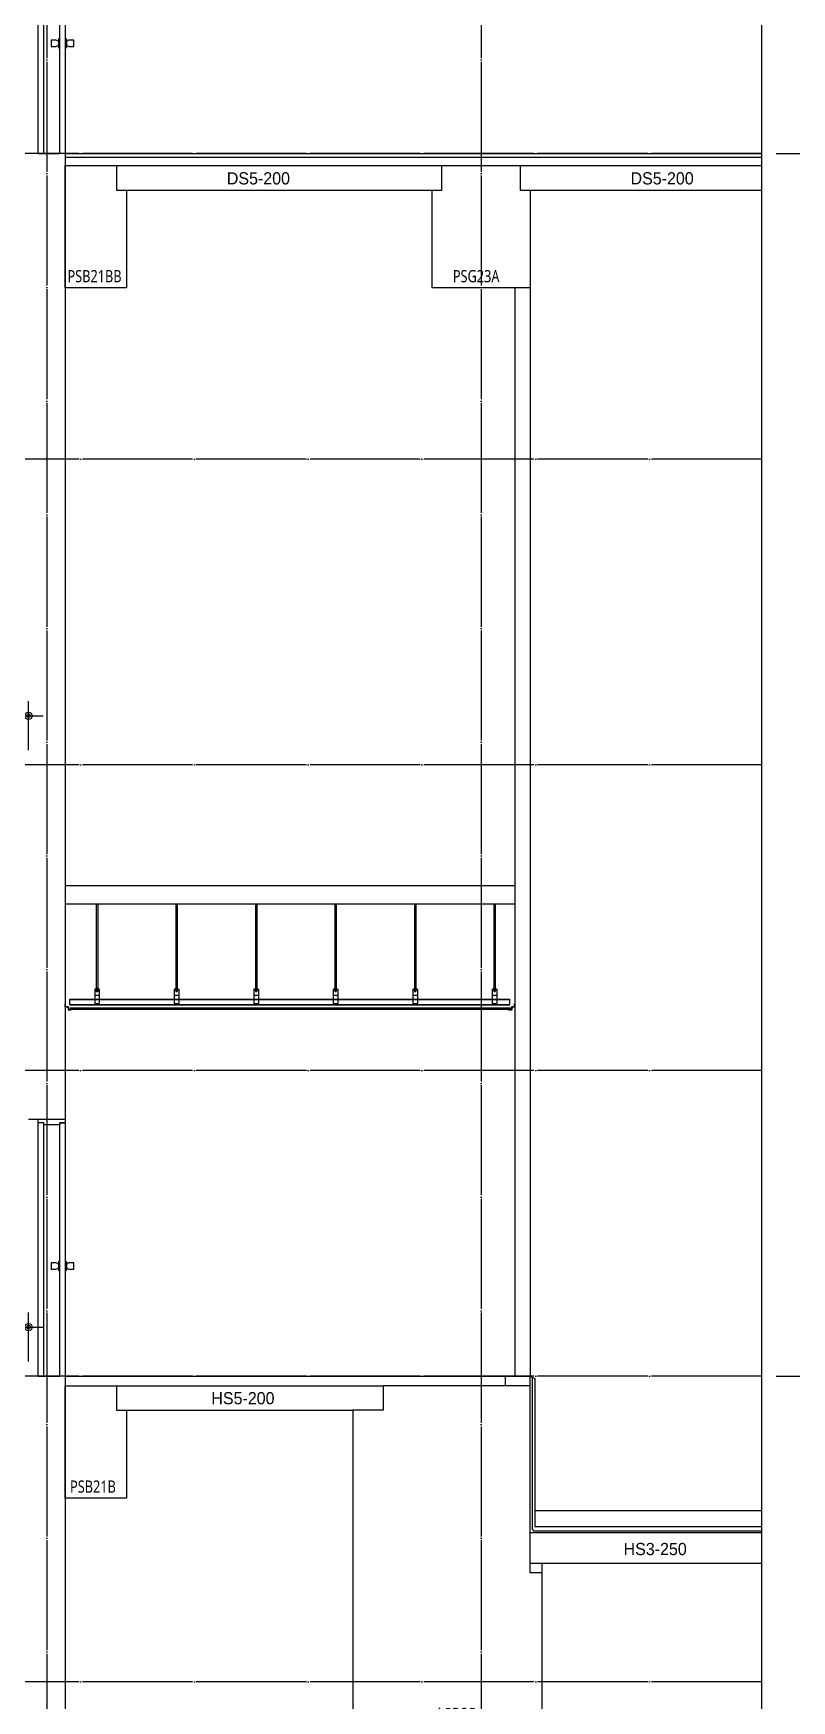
# Model space of a CAD drawing. Header units: millimetres. Extents: x 11948722 to 13111668, y -10771712 to -10232988.
# Drawn here: x 12384145 to 12390343, y -10548603 to -10534966 of the extents above; entities that cross this region are included whole.
import ezdxf
from ezdxf.enums import TextEntityAlignment as Align

# ---------------------------------------------------------------- set-up
doc = ezdxf.new("R2010")
doc.units = ezdxf.units.MM
doc.header["$LTSCALE"] = 150
doc.header["$MEASUREMENT"] = 0
for name, pattern in [('CEN', [6.2, 6, -0.1, 0, -0.1]), ('HIDDEN', [2, 1, -1]), ('Xref-계단단면도$0$HIDDEN', [0.375, 0.25, -0.125])]:
    doc.linetypes.add(name, pattern=pattern)
doc.layers.get('0').update_dxf_attribs({"linetype": 'CONTINUOUS'})
doc.layers.get('Defpoints').update_dxf_attribs({"color": 117, "linetype": 'CONTINUOUS'})
for name, color, linetype in [('A-DOOR', 4, 'CONTINUOUS'), ('A-FIN-5', 8, 'CONTINUOUS'), ('A-중심선', 10, 'CEN'), ('CON-C', 2, 'CONTINUOUS'), ('ELE-06', 6, 'CONTINUOUS'), ('ELE-8', 8, 'CONTINUOUS'), ('PIR판넬', 4, 'CONTINUOUS'), ('Xref-계단단면도$0$3 dim0', 7, 'CONTINUOUS'), ('Xref-계단단면도$0$4', 4, 'CONTINUOUS'), ('Xref-계단단면도$0$8', 8, 'CONTINUOUS'), ('Xref-계단단면도$0$A-CEIL', 6, 'CONTINUOUS'), ('Xref-계단단면도$0$ELE-3', 6, 'CONTINUOUS'), ('Xref-계단단면도$0$FIN', 5, 'CONTINUOUS')]:
    doc.layers.add(name, color=color, linetype=linetype)
doc.styles.get("Standard").update_dxf_attribs({"font": 'NanumGothic.ttf'})
doc.styles.add('Xref-계단단면도$0$나눔고딕 Se', font='')
doc.styles.add('Xref-계단단면도$0$돋움', font='')
doc.styles.get('Xref-계단단면도$0$나눔고딕 Se').set_extended_font_data('Dotum')
doc.styles.get('Xref-계단단면도$0$돋움').set_extended_font_data('Dotum')
doc.dimstyles.new('Xref-계단단면도$0$A1-100', dxfattribs={"dimtxt": 3, "dimasz": 1, "dimexe": 2, "dimexo": 2, "dimgap": 1, "dimtad": 1, "dimdec": 0, "dimzin": 12, "dimdsep": 46, "dimlunit": 6, "dimtxsty": 'Xref-계단단면도$0$나눔고딕 Se', "dimblk1": 'Xref-계단단면도$0$DIMDOT', "dimblk2": 'Xref-계단단면도$0$DIMDOT', "dimsah": 1, "dimcen": -1, "dimdle": 2, "dimclrd": 256, "dimclre": 256, "dimclrt": 3, "dimadec": 0, "dimazin": 0, "dimtfac": 1, "dimtdec": 0, "dimtix": 1, "dimtmove": 2, "dimatfit": 3, "dimldrblk": 'Xref-계단단면도$0$DIMDOT', "dimfxl": 1, "dimtvp": 1, "dimtolj": 1, "dimtzin": 12, "dimlwd": -1, "dimlwe": -1, "dimarcsym": 0})

# ---------------------------------------------------------------- blocks, each defined once
blk = doc.blocks.new('Xref-계단단면도$0$DIMDOT')
at = {"color": 0}
blk.add_line((-2, 0), (2, 0), dxfattribs=at)
for radius in [0.5, 0.25]:
    blk.add_circle((0, 0), radius, dxfattribs=at)
blk = doc.blocks.new('*D143')
at = {"layer": 'Defpoints', "color": 0, "ltscale": 1200}
for p in [(12390096, -10531448), (12393696, -10531448), (12390096, -10565948)]:
    blk.add_point(p, dxfattribs=at)
at = {"layer": 'Xref-계단단면도$0$3 dim0'}
for p, q in [((12390216, -10531448), (12393816, -10531448)), ((12393696, -10565888), (12393696, -10531508)), ((12390216, -10565948), (12393816, -10565948))]:
    blk.add_line(p, q, dxfattribs=at)
at = {"layer": 'Xref-계단단면도$0$3 dim0', "ltscale": 1200, "xscale": 60, "yscale": 60, "zscale": 60}
for p, rotation in [((12393696, -10531448), 90), ((12393696, -10565948), 270)]:
    blk.add_blockref('Xref-계단단면도$0$DIMDOT', p, dxfattribs=dict(at, rotation=rotation))
at = {"layer": 'Xref-계단단면도$0$3 dim0', "color": 3, "ltscale": 1200, "insert": (12393511, -10548698), "char_height": 210, "attachment_point": 5, "rotation": 90, "style": 'Xref-계단단면도$0$나눔고딕 Se'}
blk.add_mtext('\\A1;34,500', dxfattribs=at)
blk = doc.blocks.new('*D144')
at = {"layer": 'Defpoints', "color": 0, "ltscale": 1200}
for p in [(12390096, -10531798), (12390096, -10535948), (12393096, -10535948)]:
    blk.add_point(p, dxfattribs=at)
at = {"layer": 'Xref-계단단면도$0$3 dim0'}
for p, q in [((12390216, -10531798), (12393216, -10531798)), ((12393096, -10531858), (12393096, -10535888)), ((12390216, -10535948), (12393216, -10535948))]:
    blk.add_line(p, q, dxfattribs=at)
at = {"layer": 'Xref-계단단면도$0$3 dim0', "ltscale": 1200, "xscale": 60, "yscale": 60, "zscale": 60}
for p, rotation in [((12393096, -10531798), 90), ((12393096, -10535948), 270)]:
    blk.add_blockref('Xref-계단단면도$0$DIMDOT', p, dxfattribs=dict(at, rotation=rotation))
at = {"layer": 'Xref-계단단면도$0$3 dim0', "color": 3, "ltscale": 1200, "insert": (12392911, -10533873), "char_height": 210, "attachment_point": 5, "rotation": 90, "style": 'Xref-계단단면도$0$나눔고딕 Se'}
blk.add_mtext('\\A1;4,150', dxfattribs=at)
blk = doc.blocks.new('*D145')
at = {"layer": 'Defpoints', "color": 0, "ltscale": 1200}
for p in [(12390096, -10535948), (12393096, -10535948), (12390096, -10545948)]:
    blk.add_point(p, dxfattribs=at)
at = {"layer": 'Xref-계단단면도$0$3 dim0'}
for p, q in [((12390216, -10535948), (12393216, -10535948)), ((12393096, -10545888), (12393096, -10536008)), ((12390216, -10545948), (12393216, -10545948))]:
    blk.add_line(p, q, dxfattribs=at)
at = {"layer": 'Xref-계단단면도$0$3 dim0', "ltscale": 1200, "xscale": 60, "yscale": 60, "zscale": 60}
for p, rotation in [((12393096, -10535948), 90), ((12393096, -10545948), 270)]:
    blk.add_blockref('Xref-계단단면도$0$DIMDOT', p, dxfattribs=dict(at, rotation=rotation))
at = {"layer": 'Xref-계단단면도$0$3 dim0', "color": 3, "ltscale": 1200, "insert": (12392911, -10540948), "char_height": 210, "attachment_point": 5, "rotation": 90, "style": 'Xref-계단단면도$0$나눔고딕 Se'}
blk.add_mtext('\\A1;10,000', dxfattribs=at)
blk = doc.blocks.new('*D146')
at = {"layer": 'Defpoints', "color": 0, "ltscale": 1200}
for p in [(12390096, -10545948), (12390096, -10555948), (12393096, -10555948)]:
    blk.add_point(p, dxfattribs=at)
at = {"layer": 'Xref-계단단면도$0$3 dim0'}
for p, q in [((12390216, -10545948), (12393216, -10545948)), ((12393096, -10546008), (12393096, -10555888)), ((12390216, -10555948), (12393216, -10555948))]:
    blk.add_line(p, q, dxfattribs=at)
at = {"layer": 'Xref-계단단면도$0$3 dim0', "ltscale": 1200, "xscale": 60, "yscale": 60, "zscale": 60}
for p, rotation in [((12393096, -10545948), 90), ((12393096, -10555948), 270)]:
    blk.add_blockref('Xref-계단단면도$0$DIMDOT', p, dxfattribs=dict(at, rotation=rotation))
at = {"layer": 'Xref-계단단면도$0$3 dim0', "color": 3, "ltscale": 1200, "insert": (12392911, -10550948), "char_height": 210, "attachment_point": 5, "rotation": 90, "style": 'Xref-계단단면도$0$나눔고딕 Se'}
blk.add_mtext('\\A1;10,000', dxfattribs=at)
blk = doc.blocks.new('*U136')
at = {"layer": 'A-DOOR'}
for p, q in [((-200, 0), (-200, 2070)), ((-155, 0), (-155, 2055)), ((-200, 0), (-25, 0))]:
    blk.add_line(p, q, dxfattribs=at)
for points in [[(10, 2100), (20, 2100), (20, 2070), (-25, 2070), (-25, 2055), (-155, 2055), (-155, 2070), (-200, 2070), (-200, 2100), (-190, 2100)], [(-35, 915), (-55, 925), (-95, 925), (-95, 875), (-55, 875), (-35, 885)], [(-25, 945), (-35, 935), (-35, 865), (-25, 855)], [(20, 945), (30, 935), (30, 865), (20, 855)], [(30, 885), (50, 875), (90, 875), (90, 925), (50, 925), (30, 915)]]:
    blk.add_lwpolyline(points, dxfattribs=at)
blk.add_lwpolyline([(20, 0), (-25, 0), (-25, 2070), (20, 2070)], close=True, dxfattribs=at)
blk = doc.blocks.new('*D180')
at = {"layer": 'Defpoints', "color": 0, "lineweight": -3, "ltscale": 1200}
for p in [(12384105, -10540548), (12382165, -10540948), (12384105, -10540948)]:
    blk.add_point(p, dxfattribs=at)
at = {"layer": 'Xref-계단단면도$0$3 dim0'}
for p, q in [((12382165, -10540828), (12382165, -10540428)), ((12384105, -10540828), (12384105, -10540428)), ((12382225, -10540548), (12384045, -10540548))]:
    blk.add_line(p, q, dxfattribs=at)
at = {"layer": 'Xref-계단단면도$0$3 dim0', "ltscale": 1200, "xscale": 60, "yscale": 60, "zscale": 60, "rotation": 180}
blk.add_blockref('Xref-계단단면도$0$DIMDOT', (12382165, -10540548), dxfattribs=at)
at = {"layer": 'Xref-계단단면도$0$3 dim0', "ltscale": 1200, "xscale": 60, "yscale": 60, "zscale": 60}
blk.add_blockref('Xref-계단단면도$0$DIMDOT', (12384105, -10540548), dxfattribs=at)
at = {"layer": 'Xref-계단단면도$0$3 dim0', "color": 3, "ltscale": 1200, "insert": (12383135, -10540363), "char_height": 210, "attachment_point": 5, "style": 'Xref-계단단면도$0$나눔고딕 Se'}
blk.add_mtext('\\A1;1,940', dxfattribs=at)
blk = doc.blocks.new('*D171')
at = {"layer": 'Defpoints', "color": 0, "lineweight": -3, "ltscale": 1200}
for p in [(12384105, -10545548), (12382165, -10545948), (12384105, -10545948)]:
    blk.add_point(p, dxfattribs=at)
at = {"layer": 'Xref-계단단면도$0$3 dim0'}
for p, q in [((12382165, -10545828), (12382165, -10545428)), ((12384105, -10545828), (12384105, -10545428)), ((12382225, -10545548), (12384045, -10545548))]:
    blk.add_line(p, q, dxfattribs=at)
at = {"layer": 'Xref-계단단면도$0$3 dim0', "ltscale": 1200, "xscale": 60, "yscale": 60, "zscale": 60, "rotation": 180}
blk.add_blockref('Xref-계단단면도$0$DIMDOT', (12382165, -10545548), dxfattribs=at)
at = {"layer": 'Xref-계단단면도$0$3 dim0', "ltscale": 1200, "xscale": 60, "yscale": 60, "zscale": 60}
blk.add_blockref('Xref-계단단면도$0$DIMDOT', (12384105, -10545548), dxfattribs=at)
at = {"layer": 'Xref-계단단면도$0$3 dim0', "color": 3, "ltscale": 1200, "insert": (12383135, -10545363), "char_height": 210, "attachment_point": 5, "style": 'Xref-계단단면도$0$나눔고딕 Se'}
blk.add_mtext('\\A1;1,940', dxfattribs=at)
blk = doc.blocks.new('PSB21BB')
at = {"layer": 'CON-C', "ltscale": 1200, "flags": 128}
blk.add_lwpolyline([(-250, 0), (-250, 1000), (170, 1000), (170, 800), (250, 800), (250, 0)], close=True, dxfattribs=at)
at = {"layer": 'Defpoints', "color": 1, "width": 0.8}
blk.add_text('PSB21BB', height=99.8, dxfattribs=at).set_placement((-231, 96), align=Align.MIDDLE_LEFT)
blk = doc.blocks.new('PSG23A')
at = {"layer": 'CON-C', "ltscale": 1200, "flags": 128}
blk.add_lwpolyline([(-400, 0), (-400, 800), (-320, 800), (-320, 1000), (320, 1000), (320, 800), (400, 800), (400, 0)], close=True, dxfattribs=at)
at = {"layer": 'Defpoints', "color": 1, "width": 0.8}
blk.add_text('PSG23A', height=99.8, dxfattribs=at).set_placement((-231, 96), align=Align.MIDDLE_LEFT)
blk = doc.blocks.new('PSB21B')
at = {"layer": 'CON-C', "ltscale": 1200, "flags": 128}
blk.add_lwpolyline([(-250, 0), (-250, 920), (-250, 920), (-250, 920), (170, 920), (170, 720), (250, 720), (250, 0)], close=True, dxfattribs=at)
at = {"layer": 'Defpoints', "color": 1, "width": 0.8}
blk.add_text('PSB21B', height=99.8, dxfattribs=at).set_placement((-210, 96), align=Align.MIDDLE_LEFT)
blk = doc.blocks.new('PSG54p')
at = {"layer": 'CON-C', "ltscale": 1200, "flags": 128}
blk.add_lwpolyline([(-775, 1250), (-675, 1250), (-675, 2780), (525, 2780), (525, 2580), (775, 2580), (775, 0), (-775, 0)], close=True, dxfattribs=at)
at = {"layer": 'Defpoints', "color": 1, "width": 0.8}
blk.add_text('PSG54p', height=99.8, dxfattribs=at).set_placement((-231, 96), align=Align.MIDDLE_LEFT)

msp = doc.modelspace()

# ---------------------------------------------------------------- linework, layer by layer
at = {"layer": 'A-FIN-5', "linetype": 'HIDDEN'}
msp.add_line((12388224.7, -10547203.7), (12388234.1, -10547213.2), dxfattribs=at)
at = {"layer": 'A-중심선'}
for p, q in [((12384254.7, -10530548.2), (12384254.7, -10579629.2)), ((12387804.7, -10530548.2), (12387804.7, -10579629.2)), ((12390096.5, -10535948.2), (12372470.5, -10535948.2)), ((12390096.5, -10538448.2), (12372470.5, -10538448.2)), ((12390096.5, -10540948.2), (12372470.5, -10540948.2)), ((12390096.5, -10543448.2), (12372470.5, -10543448.2)), ((12390096.5, -10545948.2), (12372470.5, -10545948.2)), ((12390096.5, -10548448.2), (12372470.5, -10548448.2))]:
    msp.add_line(p, q, dxfattribs=at)
at = {"layer": 'CON-C', "ltscale": 1200}
for p, q in [((12384404.7, -10535948.2), (12384104.7, -10535948.2)), ((12384404.7, -10535948.2), (12384404.7, -10543848.2)), ((12384824.7, -10536048.2), (12387484.7, -10536048.2)), ((12388124.7, -10536048.2), (12390096.5, -10536048.2)), ((12384904.7, -10536248.2), (12387404.7, -10536248.2)), ((12388204.7, -10536248.2), (12390096.5, -10536248.2)), ((12384104.7, -10543848.2), (12384404.7, -10543848.2)), ((12384404.7, -10545948.2), (12384104.7, -10545948.2)), ((12384404.7, -10545948.2), (12384404.7, -10553848.2)), ((12388004.7, -10546028.2), (12388004.7, -10545948.2)), ((12388004.7, -10545948.2), (12388204.7, -10545948.2)), ((12388204.7, -10546028.2), (12388204.7, -10545948.2)), ((12384824.7, -10546028.2), (12387004.7, -10546028.2)), ((12384904.7, -10546228.2), (12386754.7, -10546228.2)), ((12388204.7, -10547228.2), (12390096.5, -10547228.2)), ((12388204.7, -10547478.2), (12390096.5, -10547478.2)), ((12388304.7, -10547558.2), (12388304.7, -10547478.2))]:
    msp.add_line(p, q, dxfattribs=at)
at = {"layer": 'Defpoints', "ltscale": 1200}
msp.add_lwpolyline([(12372470.5, -10530548.2), (12390096.5, -10530548.2), (12390096.5, -10579629.2), (12372470.5, -10579629.2)], close=True, dxfattribs=at)
at = {"layer": 'ELE-06', "ltscale": 1200}
for p, q in [((12388204.7, -10545948.2), (12388244.7, -10545968.2)), ((12388244.7, -10545968.2), (12388244.7, -10547048.2)), ((12388244.7, -10547048.2), (12390096.5, -10547048.2))]:
    msp.add_line(p, q, dxfattribs=at)
at = {"layer": 'ELE-8', "ltscale": 0.5}
for p, q in [((12388224.7, -10547203.7), (12388224.7, -10545958.2)), ((12388234.1, -10547213.2), (12390096.5, -10547213.2))]:
    msp.add_line(p, q, dxfattribs=at)
at = {"layer": 'ELE-8', "ltscale": 1000}
for p, q in [((12388244.7, -10547048.2), (12388244.7, -10547178.2)), ((12388244.7, -10547178.2), (12390096.5, -10547178.2))]:
    msp.add_line(p, q, dxfattribs=at)
at = {"layer": 'PIR판넬'}
for p, q in [((12388079.7, -10537048.2), (12388079.7, -10545948.2)), ((12388204.7, -10537048.2), (12388204.7, -10545948.2))]:
    msp.add_line(p, q, dxfattribs=at)
at = {"layer": 'Xref-계단단면도$0$4', "ltscale": 0.1}
for points in [[(12384454.7, -10542954.2), (12384454.7, -10542948.2), (12384453.7, -10542948.2), (12384453.7, -10542953.2), (12384430.7, -10542953.2), (12384430.7, -10542928.2), (12384405.7, -10542928.2), (12384405.7, -10542904.2), (12384404.7, -10542904.2), (12384404.7, -10542929.2), (12384429.7, -10542929.2), (12384429.7, -10542954.2), (12384454.7, -10542954.2)], [(12388029.7, -10542954.2), (12388029.7, -10542948.2), (12388030.7, -10542948.2), (12388030.7, -10542953.2), (12388053.7, -10542953.2), (12388053.7, -10542928.2), (12388078.7, -10542928.2), (12388078.7, -10542904.2), (12388079.7, -10542904.2), (12388079.7, -10542929.2), (12388054.7, -10542929.2), (12388054.7, -10542954.2), (12388029.7, -10542954.2)]]:
    msp.add_lwpolyline(points, dxfattribs=at)
at = {"layer": 'Xref-계단단면도$0$8'}
for p, q in [((12384659.2, -10542085.7), (12384659.2, -10542779.4)), ((12384670.5, -10542085.7), (12384670.5, -10542779.4)), ((12385309.2, -10542085.7), (12385309.2, -10542779.4)), ((12385320.5, -10542085.7), (12385320.5, -10542779.4)), ((12385959.2, -10542085.7), (12385959.2, -10542779.4)), ((12385970.5, -10542085.7), (12385970.5, -10542779.4)), ((12386609.2, -10542085.7), (12386609.2, -10542779.4)), ((12386620.5, -10542085.7), (12386620.5, -10542779.4)), ((12387259.2, -10542085.7), (12387259.2, -10542779.4)), ((12387270.5, -10542085.7), (12387270.5, -10542779.4)), ((12387909.2, -10542085.7), (12387909.2, -10542779.4)), ((12387920.5, -10542085.7), (12387920.5, -10542779.4)), ((12384646.1, -10542783.2), (12384646.1, -10542901.9)), ((12384646.1, -10542783.2), (12384683.6, -10542783.2)), ((12384646.1, -10542786.9), (12384683.6, -10542786.9)), ((12384653.6, -10542779.4), (12384676.1, -10542779.4)), ((12384653.6, -10542779.4), (12384653.6, -10542783.2)), ((12384653.6, -10542786.9), (12384653.6, -10542790.7)), ((12384653.6, -10542790.7), (12384676.1, -10542790.7)), ((12384657.3, -10542779.4), (12384657.3, -10542783.2)), ((12384657.3, -10542786.9), (12384657.3, -10542790.7)), ((12384659.2, -10542774.4), (12384670.5, -10542774.4)), ((12384659.2, -10542776.9), (12384670.5, -10542776.9)), ((12384659.2, -10542790.7), (12384659.2, -10542801.9)), ((12384659.2, -10542791.9), (12384670.5, -10542791.9)), ((12384659.2, -10542794.4), (12384670.5, -10542794.4)), ((12384659.2, -10542796.9), (12384670.5, -10542796.9)), ((12384659.2, -10542799.4), (12384670.5, -10542799.4)), ((12384659.2, -10542799.4), (12384670.5, -10542799.4)), ((12384659.2, -10542801.9), (12384670.5, -10542801.9)), ((12384670.5, -10542790.7), (12384670.5, -10542801.9)), ((12384672.3, -10542779.4), (12384672.3, -10542783.2)), ((12384672.3, -10542786.9), (12384672.3, -10542790.7)), ((12384676.1, -10542779.4), (12384676.1, -10542783.2)), ((12384676.1, -10542786.9), (12384676.1, -10542790.7)), ((12384683.6, -10542783.2), (12384683.6, -10542901.9)), ((12385296.1, -10542783.2), (12385296.1, -10542901.9)), ((12385296.1, -10542783.2), (12385333.6, -10542783.2)), ((12385296.1, -10542786.9), (12385333.6, -10542786.9)), ((12385303.6, -10542779.4), (12385326.1, -10542779.4)), ((12385303.6, -10542779.4), (12385303.6, -10542783.2)), ((12385303.6, -10542786.9), (12385303.6, -10542790.7)), ((12385303.6, -10542790.7), (12385326.1, -10542790.7)), ((12385307.3, -10542779.4), (12385307.3, -10542783.2)), ((12385307.3, -10542786.9), (12385307.3, -10542790.7)), ((12385309.2, -10542774.4), (12385320.5, -10542774.4)), ((12385309.2, -10542776.9), (12385320.5, -10542776.9)), ((12385309.2, -10542790.7), (12385309.2, -10542801.9)), ((12385309.2, -10542791.9), (12385320.5, -10542791.9)), ((12385309.2, -10542794.4), (12385320.5, -10542794.4)), ((12385309.2, -10542796.9), (12385320.5, -10542796.9)), ((12385309.2, -10542799.4), (12385320.5, -10542799.4)), ((12385309.2, -10542799.4), (12385320.5, -10542799.4)), ((12385309.2, -10542801.9), (12385320.5, -10542801.9)), ((12385320.5, -10542790.7), (12385320.5, -10542801.9)), ((12385322.3, -10542779.4), (12385322.3, -10542783.2)), ((12385322.3, -10542786.9), (12385322.3, -10542790.7)), ((12385326.1, -10542779.4), (12385326.1, -10542783.2)), ((12385326.1, -10542786.9), (12385326.1, -10542790.7)), ((12385333.6, -10542783.2), (12385333.6, -10542901.9)), ((12385946.1, -10542783.2), (12385946.1, -10542901.9)), ((12385946.1, -10542783.2), (12385983.6, -10542783.2)), ((12385946.1, -10542786.9), (12385983.6, -10542786.9)), ((12385953.6, -10542779.4), (12385976.1, -10542779.4)), ((12385953.6, -10542779.4), (12385953.6, -10542783.2)), ((12385953.6, -10542786.9), (12385953.6, -10542790.7)), ((12385953.6, -10542790.7), (12385976.1, -10542790.7)), ((12385957.3, -10542779.4), (12385957.3, -10542783.2)), ((12385957.3, -10542786.9), (12385957.3, -10542790.7)), ((12385959.2, -10542774.4), (12385970.5, -10542774.4)), ((12385959.2, -10542776.9), (12385970.5, -10542776.9)), ((12385959.2, -10542790.7), (12385959.2, -10542801.9)), ((12385959.2, -10542791.9), (12385970.5, -10542791.9)), ((12385959.2, -10542794.4), (12385970.5, -10542794.4)), ((12385959.2, -10542796.9), (12385970.5, -10542796.9)), ((12385959.2, -10542799.4), (12385970.5, -10542799.4)), ((12385959.2, -10542799.4), (12385970.5, -10542799.4)), ((12385959.2, -10542801.9), (12385970.5, -10542801.9)), ((12385970.5, -10542790.7), (12385970.5, -10542801.9)), ((12385972.3, -10542779.4), (12385972.3, -10542783.2)), ((12385972.3, -10542786.9), (12385972.3, -10542790.7)), ((12385976.1, -10542779.4), (12385976.1, -10542783.2)), ((12385976.1, -10542786.9), (12385976.1, -10542790.7)), ((12385983.6, -10542783.2), (12385983.6, -10542901.9)), ((12386596.1, -10542783.2), (12386596.1, -10542901.9)), ((12386596.1, -10542783.2), (12386633.6, -10542783.2)), ((12386596.1, -10542786.9), (12386633.6, -10542786.9)), ((12386603.6, -10542779.4), (12386626.1, -10542779.4)), ((12386603.6, -10542779.4), (12386603.6, -10542783.2)), ((12386603.6, -10542786.9), (12386603.6, -10542790.7)), ((12386603.6, -10542790.7), (12386626.1, -10542790.7)), ((12386607.3, -10542779.4), (12386607.3, -10542783.2)), ((12386607.3, -10542786.9), (12386607.3, -10542790.7)), ((12386609.2, -10542774.4), (12386620.5, -10542774.4)), ((12386609.2, -10542776.9), (12386620.5, -10542776.9)), ((12386609.2, -10542790.7), (12386609.2, -10542801.9)), ((12386609.2, -10542791.9), (12386620.5, -10542791.9)), ((12386609.2, -10542794.4), (12386620.5, -10542794.4)), ((12386609.2, -10542796.9), (12386620.5, -10542796.9)), ((12386609.2, -10542799.4), (12386620.5, -10542799.4)), ((12386609.2, -10542799.4), (12386620.5, -10542799.4)), ((12386609.2, -10542801.9), (12386620.5, -10542801.9)), ((12386620.5, -10542790.7), (12386620.5, -10542801.9)), ((12386622.3, -10542779.4), (12386622.3, -10542783.2)), ((12386622.3, -10542786.9), (12386622.3, -10542790.7)), ((12386626.1, -10542779.4), (12386626.1, -10542783.2)), ((12386626.1, -10542786.9), (12386626.1, -10542790.7)), ((12386633.6, -10542783.2), (12386633.6, -10542901.9)), ((12387246.1, -10542783.2), (12387246.1, -10542901.9)), ((12387246.1, -10542783.2), (12387283.6, -10542783.2)), ((12387246.1, -10542786.9), (12387283.6, -10542786.9)), ((12387253.6, -10542779.4), (12387276.1, -10542779.4)), ((12387253.6, -10542779.4), (12387253.6, -10542783.2)), ((12387253.6, -10542786.9), (12387253.6, -10542790.7)), ((12387253.6, -10542790.7), (12387276.1, -10542790.7)), ((12387257.3, -10542779.4), (12387257.3, -10542783.2)), ((12387257.3, -10542786.9), (12387257.3, -10542790.7)), ((12387259.2, -10542774.4), (12387270.5, -10542774.4)), ((12387259.2, -10542776.9), (12387270.5, -10542776.9)), ((12387259.2, -10542790.7), (12387259.2, -10542801.9)), ((12387259.2, -10542791.9), (12387270.5, -10542791.9)), ((12387259.2, -10542794.4), (12387270.5, -10542794.4)), ((12387259.2, -10542796.9), (12387270.5, -10542796.9)), ((12387259.2, -10542799.4), (12387270.5, -10542799.4)), ((12387259.2, -10542799.4), (12387270.5, -10542799.4)), ((12387259.2, -10542801.9), (12387270.5, -10542801.9)), ((12387270.5, -10542790.7), (12387270.5, -10542801.9)), ((12387272.3, -10542779.4), (12387272.3, -10542783.2)), ((12387272.3, -10542786.9), (12387272.3, -10542790.7)), ((12387276.1, -10542779.4), (12387276.1, -10542783.2)), ((12387276.1, -10542786.9), (12387276.1, -10542790.7)), ((12387283.6, -10542783.2), (12387283.6, -10542901.9)), ((12387896.1, -10542783.2), (12387896.1, -10542901.9)), ((12387896.1, -10542783.2), (12387933.6, -10542783.2)), ((12387896.1, -10542786.9), (12387933.6, -10542786.9)), ((12387903.6, -10542779.4), (12387926.1, -10542779.4)), ((12387903.6, -10542779.4), (12387903.6, -10542783.2)), ((12387903.6, -10542786.9), (12387903.6, -10542790.7)), ((12387903.6, -10542790.7), (12387926.1, -10542790.7)), ((12387907.3, -10542779.4), (12387907.3, -10542783.2)), ((12387907.3, -10542786.9), (12387907.3, -10542790.7)), ((12387909.2, -10542774.4), (12387920.5, -10542774.4)), ((12387909.2, -10542776.9), (12387920.5, -10542776.9)), ((12387909.2, -10542790.7), (12387909.2, -10542801.9)), ((12387909.2, -10542791.9), (12387920.5, -10542791.9)), ((12387909.2, -10542794.4), (12387920.5, -10542794.4)), ((12387909.2, -10542796.9), (12387920.5, -10542796.9)), ((12387909.2, -10542799.4), (12387920.5, -10542799.4)), ((12387909.2, -10542799.4), (12387920.5, -10542799.4)), ((12387909.2, -10542801.9), (12387920.5, -10542801.9)), ((12387920.5, -10542790.7), (12387920.5, -10542801.9)), ((12387922.3, -10542779.4), (12387922.3, -10542783.2)), ((12387922.3, -10542786.9), (12387922.3, -10542790.7)), ((12387926.1, -10542779.4), (12387926.1, -10542783.2)), ((12387926.1, -10542786.9), (12387926.1, -10542790.7)), ((12387933.6, -10542783.2), (12387933.6, -10542901.9)), ((12384646.1, -10542833.2), (12384683.6, -10542833.2)), ((12384646.1, -10542901.9), (12384683.6, -10542901.9)), ((12385296.1, -10542833.2), (12385333.6, -10542833.2)), ((12385296.1, -10542901.9), (12385333.6, -10542901.9)), ((12385946.1, -10542833.2), (12385983.6, -10542833.2)), ((12385946.1, -10542901.9), (12385983.6, -10542901.9)), ((12386596.1, -10542833.2), (12386633.6, -10542833.2)), ((12386596.1, -10542901.9), (12386633.6, -10542901.9)), ((12387246.1, -10542833.2), (12387283.6, -10542833.2)), ((12387246.1, -10542901.9), (12387283.6, -10542901.9)), ((12387896.1, -10542833.2), (12387933.6, -10542833.2)), ((12387896.1, -10542901.9), (12387933.6, -10542901.9))]:
    msp.add_line(p, q, dxfattribs=at)
at = {"layer": 'Xref-계단단면도$0$8', "linetype": 'Xref-계단단면도$0$HIDDEN', "ltscale": 0.1}
for p, q in [((12384443.7, -10542868.2), (12388040.7, -10542868.2)), ((12384443.7, -10542908.2), (12388040.7, -10542908.2))]:
    msp.add_line(p, q, dxfattribs=at)
at = {"layer": 'Xref-계단단면도$0$A-CEIL', "ltscale": 1200}
for p, q in [((12384404.7, -10535948.2), (12390096.5, -10535948.2)), ((12384404.7, -10535978.2), (12390096.5, -10535978.2)), ((12384404.7, -10545948.2), (12388004.7, -10545948.2))]:
    msp.add_line(p, q, dxfattribs=at)
at = {"layer": 'Xref-계단단면도$0$ELE-3'}
for p, q in [((12384404.7, -10541935.7), (12388079.7, -10541935.7)), ((12384404.7, -10542085.7), (12388079.7, -10542085.7))]:
    msp.add_line(p, q, dxfattribs=at)
at = {"layer": 'Xref-계단단면도$0$FIN', "color": 8}
for p, q in [((12384443.7, -10542911.9), (12384443.7, -10542864.4)), ((12384443.7, -10542864.4), (12388040.7, -10542864.4)), ((12384443.7, -10542911.9), (12388040.7, -10542911.9)), ((12388040.7, -10542911.9), (12388040.7, -10542864.4))]:
    msp.add_line(p, q, dxfattribs=at)
at = {"layer": 'Xref-계단단면도$0$FIN', "color": 150}
for p, q in [((12384443.7, -10542935.7), (12388040.7, -10542935.7)), ((12384443.7, -10542948.2), (12388040.7, -10542948.2))]:
    msp.add_line(p, q, dxfattribs=at)
at = {"layer": 'Xref-계단단면도$0$FIN', "color": 150, "flags": 128}
for points in [[(12384443.7, -10542935.7), (12384443.7, -10542948.2)], [(12388040.7, -10542935.7), (12388040.7, -10542948.2)]]:
    msp.add_lwpolyline(points, dxfattribs=at)

# ---------------------------------------------------------------- block references
at = {"layer": 'A-DOOR'}
for p in [(12384384.7, -10535948.2), (12384384.7, -10545948.2)]:
    msp.add_blockref('*U136', p, dxfattribs=at)
at = {"layer": 'CON-C', "ltscale": 1200}
for name, p in [('PSB21BB', (12384654.7, -10537048.2)), ('PSG23A', (12387804.7, -10537048.2)), ('PSB21B', (12384654.7, -10546948.2))]:
    msp.add_blockref(name, p, dxfattribs=at)
at = {"layer": 'CON-C', "ltscale": 1200, "xscale": -1}
msp.add_blockref('PSG54p', (12387529.7, -10548808.2), dxfattribs=at)

# ---------------------------------------------------------------- texts
at = {"layer": 'Defpoints', "style": 'Xref-계단단면도$0$돋움'}
for s, p in [('DS5-200', (12385726, -10536152.1)), ('DS5-200', (12389026, -10536152.1)), ('HS5-200', (12385599.5, -10546129.4)), ('HS3-250', (12388969.1, -10547363))]:
    msp.add_text(s, height=100, dxfattribs=at).set_placement(p, align=Align.MIDDLE_LEFT)

# ---------------------------------------------------------------- dimensions: what is measured, and where the dimension line sits
at = {"layer": 'Xref-계단단면도$0$3 dim0'}
for base, p1, p2, angle, picture, middle in [((12393696.5, -10531448.2), (12390096.5, -10565948.2), (12390096.5, -10531448.2), 90, '*D143', (12393511.1, -10548698.2)), ((12393096.5, -10535948.2), (12390096.5, -10531798.2), (12390096.5, -10535948.2), 90, '*D144', (12392911.1, -10533873.2)), ((12393096.5, -10535948.2), (12390096.5, -10545948.2), (12390096.5, -10535948.2), 270, '*D145', (12392911.1, -10540948.2)), ((12393096.5, -10555948.2), (12390096.5, -10545948.2), (12390096.5, -10555948.2), 90, '*D146', (12392911.1, -10550948.2))]:
    dim = msp.add_linear_dim(base=base, p1=p1, p2=p2, angle=angle, dimstyle='Xref-계단단면도$0$A1-100', override={"dimscale": 60, "dimtxt": 3.5}, dxfattribs=at)
    dim.commit()
    dim.dimension.update_dxf_attribs({"geometry": picture, "text_midpoint": middle})
for base, p1, p2, picture, middle in [((12384104.7, -10540548.2), (12382164.7, -10540948.2), (12384104.7, -10540948.2), '*D180', (12383134.7, -10540362.8)), ((12384104.7, -10545548.2), (12382164.7, -10545948.2), (12384104.7, -10545948.2), '*D171', (12383134.7, -10545362.8))]:
    dim = msp.add_linear_dim(base=base, p1=p1, p2=p2, dimstyle='Xref-계단단면도$0$A1-100', override={"dimscale": 60, "dimtxt": 3.5, "dimblk1": 'Xref-계단단면도$0$DIMDOT', "dimblk2": 'Xref-계단단면도$0$DIMDOT'}, dxfattribs=at)
    dim.commit()
    dim.dimension.update_dxf_attribs({"geometry": picture, "text_midpoint": middle})

doc.saveas('drawing.dxf')
